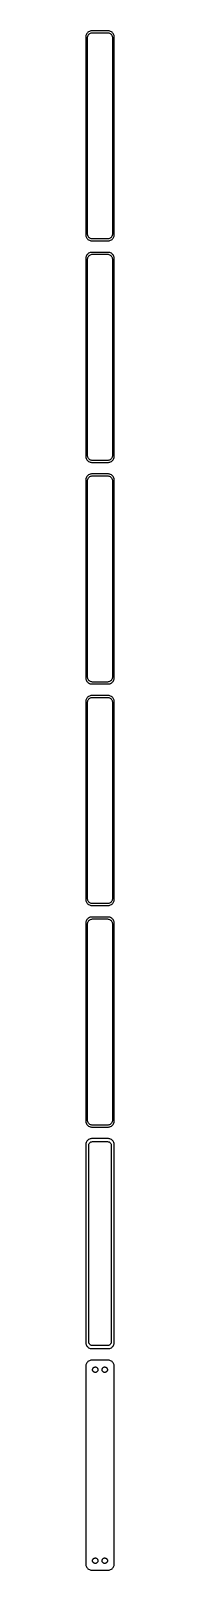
# Model space of a CAD drawing. Header units: metres. Extents: x -11 to 11, y 2528 to 5128.
# Drawn here: x -11 to 11, y 2528 to 3736 of the extents above; entities that cross this region are included whole.
import ezdxf

# ---------------------------------------------------------------- set-up
doc = ezdxf.new("R2010")
doc.units = ezdxf.units.M

msp = doc.modelspace()

# ---------------------------------------------------------------- linework, layer by layer
for p, q in [((-8.37889, 3736.02), (-8.92912, 3735.72)), ((-7.79507, 3736.26), (-8.37889, 3736.02)), ((-7.1869, 3736.41), (-7.79507, 3736.26)), ((-6.56395, 3736.49), (-7.1869, 3736.41)), ((6.56395, 3736.49), (-6.56395, 3736.49)), ((7.1869, 3736.41), (6.56395, 3736.49)), ((7.79507, 3736.26), (7.1869, 3736.41)), ((8.37889, 3736.02), (7.79507, 3736.26)), ((8.92912, 3735.72), (8.37889, 3736.02)), ((-11.2106, 3732.13), (-11.25, 3731.5)), ((-11.25, 3731.5), (-11.25, 3576.5)), ((-11.0929, 3732.74), (-11.2106, 3732.13)), ((-10.8989, 3733.34), (-11.0929, 3732.74)), ((-10.6315, 3733.91), (-10.8989, 3733.34)), ((-10.2951, 3734.44), (-10.6315, 3733.91)), ((-9.89484, 3734.92), (-10.2951, 3734.44)), ((-9.43712, 3735.35), (-9.89484, 3734.92)), ((-9.75, 3731), (-9.71844, 3731.5)), ((-9.75, 3577), (-9.75, 3731)), ((-9.71844, 3731.5), (-9.62433, 3731.99)), ((-9.62433, 3731.99), (-9.4691, 3732.47)), ((-9.4691, 3732.47), (-9.25522, 3732.93)), ((-8.92912, 3735.72), (-9.43712, 3735.35)), ((-9.25522, 3732.93), (-8.98605, 3733.35)), ((-8.98605, 3733.35), (-8.66586, 3733.74)), ((-8.66586, 3733.74), (-8.29968, 3734.08)), ((-8.29968, 3734.08), (-7.8933, 3734.38)), ((-7.8933, 3734.38), (-7.45311, 3734.62)), ((-7.45311, 3734.62), (-6.98605, 3734.8)), ((-6.98605, 3734.8), (-6.49951, 3734.93)), ((-6.49951, 3734.93), (-6.00116, 3734.99)), ((-6.00116, 3734.99), (6.00116, 3734.99)), ((6.00116, 3734.99), (6.49951, 3734.93)), ((6.49951, 3734.93), (6.98605, 3734.8)), ((6.98605, 3734.8), (7.45311, 3734.62)), ((7.45311, 3734.62), (7.8933, 3734.38)), ((7.8933, 3734.38), (8.29968, 3734.08)), ((8.29968, 3734.08), (8.66586, 3733.74)), ((8.66586, 3733.74), (8.98605, 3733.35)), ((9.43712, 3735.35), (8.92912, 3735.72)), ((8.98605, 3733.35), (9.25522, 3732.93)), ((9.25522, 3732.93), (9.4691, 3732.47)), ((9.89484, 3734.92), (9.43712, 3735.35)), ((9.4691, 3732.47), (9.62433, 3731.99)), ((9.62433, 3731.99), (9.71844, 3731.5)), ((9.71844, 3731.5), (9.75, 3731)), ((9.75, 3731), (9.75, 3577)), ((10.2951, 3734.44), (9.89484, 3734.92)), ((10.6315, 3733.91), (10.2951, 3734.44)), ((10.8989, 3733.34), (10.6315, 3733.91)), ((11.0929, 3732.74), (10.8989, 3733.34)), ((11.2106, 3732.13), (11.0929, 3732.74)), ((11.25, 3731.5), (11.2106, 3732.13)), ((11.25, 3576.5), (11.25, 3731.5)), ((-11.25, 3576.5), (-11.2106, 3575.87)), ((-11.2106, 3575.87), (-11.0929, 3575.26)), ((-11.0929, 3575.26), (-10.8989, 3574.66)), ((-10.8989, 3574.66), (-10.6315, 3574.09)), ((-10.6315, 3574.09), (-10.2951, 3573.56)), ((-10.2951, 3573.56), (-9.89484, 3573.08)), ((-9.89484, 3573.08), (-9.43712, 3572.65)), ((-9.71844, 3576.5), (-9.75, 3577)), ((-9.62433, 3576.01), (-9.71844, 3576.5)), ((-9.4691, 3575.53), (-9.62433, 3576.01)), ((-9.25522, 3575.07), (-9.4691, 3575.53)), ((-9.43712, 3572.65), (-8.92912, 3572.28)), ((-8.98605, 3574.65), (-9.25522, 3575.07)), ((-8.66586, 3574.26), (-8.98605, 3574.65)), ((-8.92912, 3572.28), (-8.37889, 3571.98)), ((-8.29968, 3573.92), (-8.66586, 3574.26)), ((-8.37889, 3571.98), (-7.79507, 3571.74)), ((-7.8933, 3573.62), (-8.29968, 3573.92)), ((-7.45311, 3573.38), (-7.8933, 3573.62)), ((-7.79507, 3571.74), (-7.1869, 3571.59)), ((-6.98605, 3573.2), (-7.45311, 3573.38)), ((-7.1869, 3571.59), (-6.56395, 3571.51)), ((-6.49951, 3573.07), (-6.98605, 3573.2)), ((-6.56395, 3571.51), (6.56395, 3571.51)), ((-6.00116, 3573.01), (-6.49951, 3573.07)), ((6.00116, 3573.01), (-6.00116, 3573.01)), ((6.49951, 3573.07), (6.00116, 3573.01)), ((6.98605, 3573.2), (6.49951, 3573.07)), ((6.56395, 3571.51), (7.1869, 3571.59)), ((7.45311, 3573.38), (6.98605, 3573.2)), ((7.1869, 3571.59), (7.79507, 3571.74)), ((7.8933, 3573.62), (7.45311, 3573.38)), ((7.79507, 3571.74), (8.37889, 3571.98)), ((8.29968, 3573.92), (7.8933, 3573.62)), ((8.66586, 3574.26), (8.29968, 3573.92)), ((8.37889, 3571.98), (8.92912, 3572.28)), ((8.98605, 3574.65), (8.66586, 3574.26)), ((8.92912, 3572.28), (9.43712, 3572.65)), ((9.25522, 3575.07), (8.98605, 3574.65)), ((9.4691, 3575.53), (9.25522, 3575.07)), ((9.43712, 3572.65), (9.89484, 3573.08)), ((9.62433, 3576.01), (9.4691, 3575.53)), ((9.71844, 3576.5), (9.62433, 3576.01)), ((9.75, 3577), (9.71844, 3576.5)), ((9.89484, 3573.08), (10.2951, 3573.56)), ((10.2951, 3573.56), (10.6315, 3574.09)), ((10.6315, 3574.09), (10.8989, 3574.66)), ((10.8989, 3574.66), (11.0929, 3575.26)), ((11.0929, 3575.26), (11.2106, 3575.87)), ((11.2106, 3575.87), (11.25, 3576.5)), ((-11.2106, 3558.13), (-11.25, 3557.5)), ((-11.25, 3557.5), (-11.25, 3402.5)), ((-11.0929, 3558.74), (-11.2106, 3558.13)), ((-10.8989, 3559.34), (-11.0929, 3558.74)), ((-10.6315, 3559.91), (-10.8989, 3559.34)), ((-10.2951, 3560.44), (-10.6315, 3559.91)), ((-9.89484, 3560.92), (-10.2951, 3560.44)), ((-9.43712, 3561.35), (-9.89484, 3560.92)), ((-9.75, 3557), (-9.71844, 3557.5)), ((-9.75, 3403), (-9.75, 3557)), ((-9.71844, 3557.5), (-9.62433, 3557.99)), ((-9.62433, 3557.99), (-9.4691, 3558.47)), ((-9.4691, 3558.47), (-9.25522, 3558.93)), ((-8.92912, 3561.72), (-9.43712, 3561.35)), ((-9.25522, 3558.93), (-8.98605, 3559.35)), ((-8.98605, 3559.35), (-8.66586, 3559.74)), ((-8.37889, 3562.02), (-8.92912, 3561.72)), ((-8.66586, 3559.74), (-8.29968, 3560.08)), ((-7.79507, 3562.26), (-8.37889, 3562.02)), ((-8.29968, 3560.08), (-7.8933, 3560.38)), ((-7.8933, 3560.38), (-7.45311, 3560.62)), ((-7.1869, 3562.41), (-7.79507, 3562.26)), ((-7.45311, 3560.62), (-6.98605, 3560.8)), ((-6.56395, 3562.49), (-7.1869, 3562.41)), ((-6.98605, 3560.8), (-6.49951, 3560.93)), ((6.56395, 3562.49), (-6.56395, 3562.49)), ((-6.49951, 3560.93), (-6.00116, 3560.99)), ((-6.00116, 3560.99), (6.00116, 3560.99)), ((6.00116, 3560.99), (6.49951, 3560.93)), ((6.49951, 3560.93), (6.98605, 3560.8)), ((7.1869, 3562.41), (6.56395, 3562.49)), ((6.98605, 3560.8), (7.45311, 3560.62)), ((7.79507, 3562.26), (7.1869, 3562.41)), ((7.45311, 3560.62), (7.8933, 3560.38)), ((8.37889, 3562.02), (7.79507, 3562.26)), ((7.8933, 3560.38), (8.29968, 3560.08)), ((8.29968, 3560.08), (8.66586, 3559.74)), ((8.92912, 3561.72), (8.37889, 3562.02)), ((8.66586, 3559.74), (8.98605, 3559.35)), ((9.43712, 3561.35), (8.92912, 3561.72)), ((8.98605, 3559.35), (9.25522, 3558.93)), ((9.25522, 3558.93), (9.4691, 3558.47)), ((9.89484, 3560.92), (9.43712, 3561.35)), ((9.4691, 3558.47), (9.62433, 3557.99)), ((9.62433, 3557.99), (9.71844, 3557.5)), ((9.71844, 3557.5), (9.75, 3557)), ((9.75, 3557), (9.75, 3403)), ((10.2951, 3560.44), (9.89484, 3560.92)), ((10.6315, 3559.91), (10.2951, 3560.44)), ((10.8989, 3559.34), (10.6315, 3559.91)), ((11.0929, 3558.74), (10.8989, 3559.34)), ((11.2106, 3558.13), (11.0929, 3558.74)), ((11.25, 3557.5), (11.2106, 3558.13)), ((11.25, 3402.5), (11.25, 3557.5)), ((-11.25, 3402.5), (-11.2106, 3401.87)), ((-11.2106, 3401.87), (-11.0929, 3401.26)), ((-11.0929, 3401.26), (-10.8989, 3400.66)), ((-10.8989, 3400.66), (-10.6315, 3400.09)), ((-10.6315, 3400.09), (-10.2951, 3399.56)), ((-10.2951, 3399.56), (-9.89484, 3399.08)), ((-9.89484, 3399.08), (-9.43712, 3398.65)), ((-9.71844, 3402.5), (-9.75, 3403)), ((-9.62433, 3402.01), (-9.71844, 3402.5)), ((-9.4691, 3401.53), (-9.62433, 3402.01)), ((-9.25522, 3401.07), (-9.4691, 3401.53)), ((-9.43712, 3398.65), (-8.92912, 3398.28)), ((-8.98605, 3400.65), (-9.25522, 3401.07)), ((-8.66586, 3400.26), (-8.98605, 3400.65)), ((-8.92912, 3398.28), (-8.37889, 3397.98)), ((-8.29968, 3399.92), (-8.66586, 3400.26)), ((-8.37889, 3397.98), (-7.79507, 3397.74)), ((-7.8933, 3399.62), (-8.29968, 3399.92)), ((-7.45311, 3399.38), (-7.8933, 3399.62)), ((-7.79507, 3397.74), (-7.1869, 3397.59)), ((-6.98605, 3399.2), (-7.45311, 3399.38)), ((-7.1869, 3397.59), (-6.56395, 3397.51)), ((-6.49951, 3399.07), (-6.98605, 3399.2)), ((-6.56395, 3397.51), (6.56395, 3397.51)), ((-6.00116, 3399.01), (-6.49951, 3399.07)), ((6.00116, 3399.01), (-6.00116, 3399.01)), ((6.49951, 3399.07), (6.00116, 3399.01)), ((6.98605, 3399.2), (6.49951, 3399.07)), ((6.56395, 3397.51), (7.1869, 3397.59)), ((7.45311, 3399.38), (6.98605, 3399.2)), ((7.1869, 3397.59), (7.79507, 3397.74)), ((7.8933, 3399.62), (7.45311, 3399.38)), ((7.79507, 3397.74), (8.37889, 3397.98)), ((8.29968, 3399.92), (7.8933, 3399.62)), ((8.66586, 3400.26), (8.29968, 3399.92)), ((8.37889, 3397.98), (8.92912, 3398.28)), ((8.98605, 3400.65), (8.66586, 3400.26)), ((8.92912, 3398.28), (9.43712, 3398.65)), ((9.25522, 3401.07), (8.98605, 3400.65)), ((9.4691, 3401.53), (9.25522, 3401.07)), ((9.43712, 3398.65), (9.89484, 3399.08)), ((9.62433, 3402.01), (9.4691, 3401.53)), ((9.71844, 3402.5), (9.62433, 3402.01)), ((9.75, 3403), (9.71844, 3402.5)), ((9.89484, 3399.08), (10.2951, 3399.56)), ((10.2951, 3399.56), (10.6315, 3400.09)), ((10.6315, 3400.09), (10.8989, 3400.66)), ((10.8989, 3400.66), (11.0929, 3401.26)), ((11.0929, 3401.26), (11.2106, 3401.87)), ((11.2106, 3401.87), (11.25, 3402.5)), ((-10.8989, 3385.34), (-11.0929, 3384.74)), ((-10.6315, 3385.91), (-10.8989, 3385.34)), ((-10.2951, 3386.44), (-10.6315, 3385.91)), ((-9.89484, 3386.92), (-10.2951, 3386.44)), ((-9.43712, 3387.35), (-9.89484, 3386.92)), ((-8.92912, 3387.72), (-9.43712, 3387.35)), ((-9.25522, 3384.93), (-8.98605, 3385.35)), ((-8.98605, 3385.35), (-8.66586, 3385.74)), ((-8.37889, 3388.02), (-8.92912, 3387.72)), ((-8.66586, 3385.74), (-8.29968, 3386.08)), ((-7.79507, 3388.26), (-8.37889, 3388.02)), ((-8.29968, 3386.08), (-7.8933, 3386.38)), ((-7.8933, 3386.38), (-7.45311, 3386.62)), ((-7.1869, 3388.41), (-7.79507, 3388.26)), ((-7.45311, 3386.62), (-6.98605, 3386.8)), ((-6.56395, 3388.49), (-7.1869, 3388.41)), ((-6.98605, 3386.8), (-6.49951, 3386.93)), ((6.56395, 3388.49), (-6.56395, 3388.49)), ((-6.49951, 3386.93), (-6.00116, 3386.99)), ((-6.00116, 3386.99), (6.00116, 3386.99)), ((6.00116, 3386.99), (6.49951, 3386.93)), ((6.49951, 3386.93), (6.98605, 3386.8)), ((7.1869, 3388.41), (6.56395, 3388.49)), ((6.98605, 3386.8), (7.45311, 3386.62)), ((7.79507, 3388.26), (7.1869, 3388.41)), ((7.45311, 3386.62), (7.8933, 3386.38)), ((8.37889, 3388.02), (7.79507, 3388.26)), ((7.8933, 3386.38), (8.29968, 3386.08)), ((8.29968, 3386.08), (8.66586, 3385.74)), ((8.92912, 3387.72), (8.37889, 3388.02)), ((8.66586, 3385.74), (8.98605, 3385.35)), ((9.43712, 3387.35), (8.92912, 3387.72)), ((8.98605, 3385.35), (9.25522, 3384.93)), ((9.89484, 3386.92), (9.43712, 3387.35)), ((10.2951, 3386.44), (9.89484, 3386.92)), ((10.6315, 3385.91), (10.2951, 3386.44)), ((10.8989, 3385.34), (10.6315, 3385.91)), ((11.0929, 3384.74), (10.8989, 3385.34)), ((-11.2106, 3384.13), (-11.25, 3383.5)), ((-11.25, 3383.5), (-11.25, 3228.5)), ((-11.0929, 3384.74), (-11.2106, 3384.13)), ((-9.75, 3383), (-9.71844, 3383.5)), ((-9.75, 3229), (-9.75, 3383)), ((-9.71844, 3383.5), (-9.62433, 3383.99)), ((-9.62433, 3383.99), (-9.4691, 3384.47)), ((-9.4691, 3384.47), (-9.25522, 3384.93)), ((9.25522, 3384.93), (9.4691, 3384.47)), ((9.4691, 3384.47), (9.62433, 3383.99)), ((9.62433, 3383.99), (9.71844, 3383.5)), ((9.71844, 3383.5), (9.75, 3383)), ((9.75, 3383), (9.75, 3229)), ((11.2106, 3384.13), (11.0929, 3384.74)), ((11.25, 3383.5), (11.2106, 3384.13)), ((11.25, 3228.5), (11.25, 3383.5)), ((-11.25, 3228.5), (-11.2106, 3227.87)), ((-9.71844, 3228.5), (-9.75, 3229)), ((-9.62433, 3228.01), (-9.71844, 3228.5)), ((-9.4691, 3227.53), (-9.62433, 3228.01)), ((9.62433, 3228.01), (9.4691, 3227.53)), ((9.71844, 3228.5), (9.62433, 3228.01)), ((9.75, 3229), (9.71844, 3228.5)), ((11.2106, 3227.87), (11.25, 3228.5)), ((-11.2106, 3227.87), (-11.0929, 3227.26)), ((-11.0929, 3227.26), (-10.8989, 3226.66)), ((-10.8989, 3226.66), (-10.6315, 3226.09)), ((-10.6315, 3226.09), (-10.2951, 3225.56)), ((-10.2951, 3225.56), (-9.89484, 3225.08)), ((-9.89484, 3225.08), (-9.43712, 3224.65)), ((-9.25522, 3227.07), (-9.4691, 3227.53)), ((-9.43712, 3224.65), (-8.92912, 3224.28)), ((-8.98605, 3226.65), (-9.25522, 3227.07)), ((-8.66586, 3226.26), (-8.98605, 3226.65)), ((-8.92912, 3224.28), (-8.37889, 3223.98)), ((-8.29968, 3225.92), (-8.66586, 3226.26)), ((-8.37889, 3223.98), (-7.79507, 3223.74)), ((-7.8933, 3225.62), (-8.29968, 3225.92)), ((-7.45311, 3225.38), (-7.8933, 3225.62)), ((-7.79507, 3223.74), (-7.1869, 3223.59)), ((-6.98605, 3225.2), (-7.45311, 3225.38)), ((-7.1869, 3223.59), (-6.56395, 3223.51)), ((-6.49951, 3225.07), (-6.98605, 3225.2)), ((-6.56395, 3223.51), (6.56395, 3223.51)), ((-6.00116, 3225.01), (-6.49951, 3225.07)), ((6.00116, 3225.01), (-6.00116, 3225.01)), ((6.49951, 3225.07), (6.00116, 3225.01)), ((6.98605, 3225.2), (6.49951, 3225.07)), ((6.56395, 3223.51), (7.1869, 3223.59)), ((7.45311, 3225.38), (6.98605, 3225.2)), ((7.1869, 3223.59), (7.79507, 3223.74)), ((7.8933, 3225.62), (7.45311, 3225.38)), ((7.79507, 3223.74), (8.37889, 3223.98)), ((8.29968, 3225.92), (7.8933, 3225.62)), ((8.66586, 3226.26), (8.29968, 3225.92)), ((8.37889, 3223.98), (8.92912, 3224.28)), ((8.98605, 3226.65), (8.66586, 3226.26)), ((8.92912, 3224.28), (9.43712, 3224.65)), ((9.25522, 3227.07), (8.98605, 3226.65)), ((9.4691, 3227.53), (9.25522, 3227.07)), ((9.43712, 3224.65), (9.89484, 3225.08)), ((9.89484, 3225.08), (10.2951, 3225.56)), ((10.2951, 3225.56), (10.6315, 3226.09)), ((10.6315, 3226.09), (10.8989, 3226.66)), ((10.8989, 3226.66), (11.0929, 3227.26)), ((11.0929, 3227.26), (11.2106, 3227.87)), ((-11.2106, 3210.13), (-11.25, 3209.5)), ((-11.25, 3209.5), (-11.25, 3054.5)), ((-11.0929, 3210.74), (-11.2106, 3210.13)), ((-10.8989, 3211.34), (-11.0929, 3210.74)), ((-10.6315, 3211.91), (-10.8989, 3211.34)), ((-10.2951, 3212.44), (-10.6315, 3211.91)), ((-9.89484, 3212.92), (-10.2951, 3212.44)), ((-9.43712, 3213.35), (-9.89484, 3212.92)), ((-9.75, 3209), (-9.71844, 3209.5)), ((-9.75, 3055), (-9.75, 3209)), ((-9.71844, 3209.5), (-9.62433, 3209.99)), ((-9.62433, 3209.99), (-9.4691, 3210.47)), ((-9.4691, 3210.47), (-9.25522, 3210.93)), ((-8.92912, 3213.72), (-9.43712, 3213.35)), ((-9.25522, 3210.93), (-8.98605, 3211.35)), ((-8.98605, 3211.35), (-8.66586, 3211.74)), ((-8.37889, 3214.02), (-8.92912, 3213.72)), ((-8.66586, 3211.74), (-8.29968, 3212.08)), ((-7.79507, 3214.26), (-8.37889, 3214.02)), ((-8.29968, 3212.08), (-7.8933, 3212.38)), ((-7.8933, 3212.38), (-7.45311, 3212.62)), ((-7.1869, 3214.41), (-7.79507, 3214.26)), ((-7.45311, 3212.62), (-6.98605, 3212.8)), ((-6.56395, 3214.49), (-7.1869, 3214.41)), ((-6.98605, 3212.8), (-6.49951, 3212.93)), ((6.56395, 3214.49), (-6.56395, 3214.49)), ((-6.49951, 3212.93), (-6.00116, 3212.99)), ((-6.00116, 3212.99), (6.00116, 3212.99)), ((6.00116, 3212.99), (6.49951, 3212.93)), ((6.49951, 3212.93), (6.98605, 3212.8)), ((7.1869, 3214.41), (6.56395, 3214.49)), ((6.98605, 3212.8), (7.45311, 3212.62)), ((7.79507, 3214.26), (7.1869, 3214.41)), ((7.45311, 3212.62), (7.8933, 3212.38)), ((8.37889, 3214.02), (7.79507, 3214.26)), ((7.8933, 3212.38), (8.29968, 3212.08)), ((8.29968, 3212.08), (8.66586, 3211.74)), ((8.92912, 3213.72), (8.37889, 3214.02)), ((8.66586, 3211.74), (8.98605, 3211.35)), ((9.43712, 3213.35), (8.92912, 3213.72)), ((8.98605, 3211.35), (9.25522, 3210.93)), ((9.25522, 3210.93), (9.4691, 3210.47)), ((9.89484, 3212.92), (9.43712, 3213.35)), ((9.4691, 3210.47), (9.62433, 3209.99)), ((9.62433, 3209.99), (9.71844, 3209.5)), ((9.71844, 3209.5), (9.75, 3209)), ((9.75, 3209), (9.75, 3055)), ((10.2951, 3212.44), (9.89484, 3212.92)), ((10.6315, 3211.91), (10.2951, 3212.44)), ((10.8989, 3211.34), (10.6315, 3211.91)), ((11.0929, 3210.74), (10.8989, 3211.34)), ((11.2106, 3210.13), (11.0929, 3210.74)), ((11.25, 3209.5), (11.2106, 3210.13)), ((11.25, 3054.5), (11.25, 3209.5)), ((-11.25, 3054.5), (-11.2106, 3053.87)), ((-11.2106, 3053.87), (-11.0929, 3053.26)), ((-11.0929, 3053.26), (-10.8989, 3052.66)), ((-10.8989, 3052.66), (-10.6315, 3052.09)), ((-10.6315, 3052.09), (-10.2951, 3051.56)), ((-10.2951, 3051.56), (-9.89484, 3051.08)), ((-9.89484, 3051.08), (-9.43712, 3050.65)), ((-9.71844, 3054.5), (-9.75, 3055)), ((-9.62433, 3054.01), (-9.71844, 3054.5)), ((-9.4691, 3053.53), (-9.62433, 3054.01)), ((-9.25522, 3053.07), (-9.4691, 3053.53)), ((-9.43712, 3050.65), (-8.92912, 3050.28)), ((-8.98605, 3052.65), (-9.25522, 3053.07)), ((-8.66586, 3052.26), (-8.98605, 3052.65)), ((-8.92912, 3050.28), (-8.37889, 3049.98)), ((-8.29968, 3051.92), (-8.66586, 3052.26)), ((-8.37889, 3049.98), (-7.79507, 3049.74)), ((-7.8933, 3051.62), (-8.29968, 3051.92)), ((-7.45311, 3051.38), (-7.8933, 3051.62)), ((-7.79507, 3049.74), (-7.1869, 3049.59)), ((-6.98605, 3051.2), (-7.45311, 3051.38)), ((-7.1869, 3049.59), (-6.56395, 3049.51)), ((-6.49951, 3051.07), (-6.98605, 3051.2)), ((-6.56395, 3049.51), (6.56395, 3049.51)), ((-6.00116, 3051.01), (-6.49951, 3051.07)), ((6.00116, 3051.01), (-6.00116, 3051.01)), ((6.49951, 3051.07), (6.00116, 3051.01)), ((6.98605, 3051.2), (6.49951, 3051.07)), ((6.56395, 3049.51), (7.1869, 3049.59)), ((7.45311, 3051.38), (6.98605, 3051.2)), ((7.1869, 3049.59), (7.79507, 3049.74)), ((7.8933, 3051.62), (7.45311, 3051.38)), ((7.79507, 3049.74), (8.37889, 3049.98)), ((8.29968, 3051.92), (7.8933, 3051.62)), ((8.66586, 3052.26), (8.29968, 3051.92)), ((8.37889, 3049.98), (8.92912, 3050.28)), ((8.98605, 3052.65), (8.66586, 3052.26)), ((8.92912, 3050.28), (9.43712, 3050.65)), ((9.25522, 3053.07), (8.98605, 3052.65)), ((9.4691, 3053.53), (9.25522, 3053.07)), ((9.43712, 3050.65), (9.89484, 3051.08)), ((9.62433, 3054.01), (9.4691, 3053.53)), ((9.71844, 3054.5), (9.62433, 3054.01)), ((9.75, 3055), (9.71844, 3054.5)), ((9.89484, 3051.08), (10.2951, 3051.56)), ((10.2951, 3051.56), (10.6315, 3052.09)), ((10.6315, 3052.09), (10.8989, 3052.66)), ((10.8989, 3052.66), (11.0929, 3053.26)), ((11.0929, 3053.26), (11.2106, 3053.87)), ((11.2106, 3053.87), (11.25, 3054.5)), ((-11.2106, 3036.13), (-11.25, 3035.5)), ((-11.25, 3035.5), (-11.25, 2880.5)), ((-11.0929, 3036.74), (-11.2106, 3036.13)), ((-10.8989, 3037.34), (-11.0929, 3036.74)), ((-10.6315, 3037.91), (-10.8989, 3037.34)), ((-10.2951, 3038.44), (-10.6315, 3037.91)), ((-9.89484, 3038.92), (-10.2951, 3038.44)), ((-9.43712, 3039.35), (-9.89484, 3038.92)), ((-9.75, 3035), (-9.71844, 3035.5)), ((-9.75, 2881), (-9.75, 3035)), ((-9.71844, 3035.5), (-9.62433, 3035.99)), ((-9.62433, 3035.99), (-9.4691, 3036.47)), ((-9.4691, 3036.47), (-9.25522, 3036.93)), ((-8.92912, 3039.72), (-9.43712, 3039.35)), ((-9.25522, 3036.93), (-8.98605, 3037.35)), ((-8.98605, 3037.35), (-8.66586, 3037.74)), ((-8.37889, 3040.02), (-8.92912, 3039.72)), ((-8.66586, 3037.74), (-8.29968, 3038.08)), ((-7.79507, 3040.26), (-8.37889, 3040.02)), ((-8.29968, 3038.08), (-7.8933, 3038.38)), ((-7.8933, 3038.38), (-7.45311, 3038.62)), ((-7.1869, 3040.41), (-7.79507, 3040.26)), ((-7.45311, 3038.62), (-6.98605, 3038.8)), ((-6.56395, 3040.49), (-7.1869, 3040.41)), ((-6.98605, 3038.8), (-6.49951, 3038.93)), ((6.56395, 3040.49), (-6.56395, 3040.49)), ((-6.49951, 3038.93), (-6.00116, 3038.99)), ((-6.00116, 3038.99), (6.00116, 3038.99)), ((6.00116, 3038.99), (6.49951, 3038.93)), ((6.49951, 3038.93), (6.98605, 3038.8)), ((7.1869, 3040.41), (6.56395, 3040.49)), ((6.98605, 3038.8), (7.45311, 3038.62)), ((7.79507, 3040.26), (7.1869, 3040.41)), ((7.45311, 3038.62), (7.8933, 3038.38)), ((8.37889, 3040.02), (7.79507, 3040.26)), ((7.8933, 3038.38), (8.29968, 3038.08)), ((8.29968, 3038.08), (8.66586, 3037.74)), ((8.92912, 3039.72), (8.37889, 3040.02)), ((8.66586, 3037.74), (8.98605, 3037.35)), ((9.43712, 3039.35), (8.92912, 3039.72)), ((8.98605, 3037.35), (9.25522, 3036.93)), ((9.25522, 3036.93), (9.4691, 3036.47)), ((9.89484, 3038.92), (9.43712, 3039.35)), ((9.4691, 3036.47), (9.62433, 3035.99)), ((9.62433, 3035.99), (9.71844, 3035.5)), ((9.71844, 3035.5), (9.75, 3035)), ((9.75, 3035), (9.75, 2881)), ((10.2951, 3038.44), (9.89484, 3038.92)), ((10.6315, 3037.91), (10.2951, 3038.44)), ((10.8989, 3037.34), (10.6315, 3037.91)), ((11.0929, 3036.74), (10.8989, 3037.34)), ((11.2106, 3036.13), (11.0929, 3036.74)), ((11.25, 3035.5), (11.2106, 3036.13)), ((11.25, 2880.5), (11.25, 3035.5)), ((-11.25, 2880.5), (-11.2106, 2879.87)), ((-11.2106, 2879.87), (-11.0929, 2879.26)), ((-11.0929, 2879.26), (-10.8989, 2878.66)), ((-10.8989, 2878.66), (-10.6315, 2878.09)), ((-10.6315, 2878.09), (-10.2951, 2877.56)), ((-10.2951, 2877.56), (-9.89484, 2877.08)), ((-9.71844, 2880.5), (-9.75, 2881)), ((-9.62433, 2880.01), (-9.71844, 2880.5)), ((-9.4691, 2879.53), (-9.62433, 2880.01)), ((-9.25522, 2879.07), (-9.4691, 2879.53)), ((-8.98605, 2878.65), (-9.25522, 2879.07)), ((-8.66586, 2878.26), (-8.98605, 2878.65)), ((-8.29968, 2877.92), (-8.66586, 2878.26)), ((-7.8933, 2877.62), (-8.29968, 2877.92)), ((-7.45311, 2877.38), (-7.8933, 2877.62)), ((-6.98605, 2877.2), (-7.45311, 2877.38)), ((7.45311, 2877.38), (6.98605, 2877.2)), ((7.8933, 2877.62), (7.45311, 2877.38)), ((8.29968, 2877.92), (7.8933, 2877.62)), ((8.66586, 2878.26), (8.29968, 2877.92)), ((8.98605, 2878.65), (8.66586, 2878.26)), ((9.25522, 2879.07), (8.98605, 2878.65)), ((9.4691, 2879.53), (9.25522, 2879.07)), ((9.62433, 2880.01), (9.4691, 2879.53)), ((9.71844, 2880.5), (9.62433, 2880.01)), ((9.75, 2881), (9.71844, 2880.5)), ((9.89484, 2877.08), (10.2951, 2877.56)), ((10.2951, 2877.56), (10.6315, 2878.09)), ((10.6315, 2878.09), (10.8989, 2878.66)), ((10.8989, 2878.66), (11.0929, 2879.26)), ((11.0929, 2879.26), (11.2106, 2879.87)), ((11.2106, 2879.87), (11.25, 2880.5)), ((-9.89484, 2877.08), (-9.43712, 2876.65)), ((-9.43712, 2865.35), (-9.89484, 2864.92)), ((-9.43712, 2876.65), (-8.92912, 2876.28)), ((-8.92912, 2865.72), (-9.43712, 2865.35)), ((-8.92912, 2876.28), (-8.37889, 2875.98)), ((-8.37889, 2866.02), (-8.92912, 2865.72)), ((-8.37889, 2875.98), (-7.79507, 2875.74)), ((-7.79507, 2866.26), (-8.37889, 2866.02)), ((-7.79507, 2875.74), (-7.1869, 2875.59)), ((-7.1869, 2866.41), (-7.79507, 2866.26)), ((-7.1869, 2875.59), (-6.56395, 2875.51)), ((-6.56395, 2866.49), (-7.1869, 2866.41)), ((-6.49951, 2877.07), (-6.98605, 2877.2)), ((-6.56395, 2875.51), (6.56395, 2875.51)), ((6.56395, 2866.49), (-6.56395, 2866.49)), ((-6.00116, 2877.01), (-6.49951, 2877.07)), ((6.00116, 2877.01), (-6.00116, 2877.01)), ((6.49951, 2877.07), (6.00116, 2877.01)), ((6.98605, 2877.2), (6.49951, 2877.07)), ((6.56395, 2875.51), (7.1869, 2875.59)), ((7.1869, 2866.41), (6.56395, 2866.49)), ((7.1869, 2875.59), (7.79507, 2875.74)), ((7.79507, 2866.26), (7.1869, 2866.41)), ((7.79507, 2875.74), (8.37889, 2875.98)), ((8.37889, 2866.02), (7.79507, 2866.26)), ((8.37889, 2875.98), (8.92912, 2876.28)), ((8.92912, 2865.72), (8.37889, 2866.02)), ((8.92912, 2876.28), (9.43712, 2876.65)), ((9.43712, 2865.35), (8.92912, 2865.72)), ((9.43712, 2876.65), (9.89484, 2877.08)), ((9.89484, 2864.92), (9.43712, 2865.35)), ((-11.2106, 2862.13), (-11.25, 2861.5)), ((-11.25, 2861.5), (-11.25, 2706.5)), ((-11.0929, 2862.74), (-11.2106, 2862.13)), ((-10.8989, 2863.34), (-11.0929, 2862.74)), ((-10.6315, 2863.91), (-10.8989, 2863.34)), ((-10.2951, 2864.44), (-10.6315, 2863.91)), ((-9.89484, 2864.92), (-10.2951, 2864.44)), ((-8.86292, 2861), (-8.83836, 2861.39)), ((-8.86292, 2707), (-8.86292, 2861)), ((-8.83836, 2861.39), (-8.76512, 2861.77)), ((-8.76512, 2861.77), (-8.64432, 2862.15)), ((-8.64432, 2862.15), (-8.47786, 2862.5)), ((-8.47786, 2862.5), (-8.2684, 2862.83)), ((-8.2684, 2862.83), (-8.01921, 2863.13)), ((-8.01921, 2863.13), (-7.73424, 2863.4)), ((-7.73424, 2863.4), (-7.41798, 2863.63)), ((-7.41798, 2863.63), (-7.07541, 2863.82)), ((-7.07541, 2863.82), (-6.71194, 2863.96)), ((-6.71194, 2863.96), (-6.3333, 2864.06)), ((-6.3333, 2864.06), (-5.94545, 2864.11)), ((-5.94545, 2864.11), (5.94545, 2864.11)), ((5.94545, 2864.11), (6.3333, 2864.06)), ((6.3333, 2864.06), (6.71194, 2863.96)), ((6.71194, 2863.96), (7.07541, 2863.82)), ((7.07541, 2863.82), (7.41798, 2863.63)), ((7.41798, 2863.63), (7.73424, 2863.4)), ((7.73424, 2863.4), (8.01921, 2863.13)), ((8.01921, 2863.13), (8.2684, 2862.83)), ((8.2684, 2862.83), (8.47786, 2862.5)), ((8.47786, 2862.5), (8.64432, 2862.15)), ((8.64432, 2862.15), (8.76512, 2861.77)), ((8.76512, 2861.77), (8.83836, 2861.39)), ((8.83836, 2861.39), (8.86292, 2861)), ((8.86292, 2861), (8.86292, 2707)), ((10.2951, 2864.44), (9.89484, 2864.92)), ((10.6315, 2863.91), (10.2951, 2864.44)), ((10.8989, 2863.34), (10.6315, 2863.91)), ((11.0929, 2862.74), (10.8989, 2863.34)), ((11.2106, 2862.13), (11.0929, 2862.74)), ((11.25, 2861.5), (11.2106, 2862.13)), ((11.25, 2706.5), (11.25, 2861.5)), ((-11.25, 2706.5), (-11.2106, 2705.87)), ((-11.2106, 2705.87), (-11.0929, 2705.26)), ((-11.0929, 2705.26), (-10.8989, 2704.66)), ((-10.8989, 2704.66), (-10.6315, 2704.09)), ((-10.6315, 2704.09), (-10.2951, 2703.56)), ((-10.2951, 2703.56), (-9.89484, 2703.08)), ((-9.89484, 2703.08), (-9.43712, 2702.65)), ((-9.43712, 2702.65), (-8.92912, 2702.28)), ((-8.92912, 2702.28), (-8.37889, 2701.98)), ((-8.83836, 2706.61), (-8.86292, 2707)), ((-8.76512, 2706.23), (-8.83836, 2706.61)), ((-8.64432, 2705.85), (-8.76512, 2706.23)), ((-8.47786, 2705.5), (-8.64432, 2705.85)), ((-8.2684, 2705.17), (-8.47786, 2705.5)), ((-8.37889, 2701.98), (-7.79507, 2701.74)), ((-8.01921, 2704.87), (-8.2684, 2705.17)), ((-7.73424, 2704.6), (-8.01921, 2704.87)), ((-7.79507, 2701.74), (-7.1869, 2701.59)), ((-7.41798, 2704.37), (-7.73424, 2704.6)), ((-7.07541, 2704.18), (-7.41798, 2704.37)), ((-7.1869, 2701.59), (-6.56395, 2701.51)), ((-6.71194, 2704.04), (-7.07541, 2704.18)), ((-6.3333, 2703.94), (-6.71194, 2704.04)), ((-6.56395, 2701.51), (6.56395, 2701.51)), ((-5.94545, 2703.89), (-6.3333, 2703.94)), ((5.94545, 2703.89), (-5.94545, 2703.89)), ((6.3333, 2703.94), (5.94545, 2703.89)), ((6.71194, 2704.04), (6.3333, 2703.94)), ((6.56395, 2701.51), (7.1869, 2701.59)), ((7.07541, 2704.18), (6.71194, 2704.04)), ((7.41798, 2704.37), (7.07541, 2704.18)), ((7.1869, 2701.59), (7.79507, 2701.74)), ((7.73424, 2704.6), (7.41798, 2704.37)), ((8.01921, 2704.87), (7.73424, 2704.6)), ((7.79507, 2701.74), (8.37889, 2701.98)), ((8.2684, 2705.17), (8.01921, 2704.87)), ((8.47786, 2705.5), (8.2684, 2705.17)), ((8.37889, 2701.98), (8.92912, 2702.28)), ((8.64432, 2705.85), (8.47786, 2705.5)), ((8.76512, 2706.23), (8.64432, 2705.85)), ((8.83836, 2706.61), (8.76512, 2706.23)), ((8.86292, 2707), (8.83836, 2706.61)), ((8.92912, 2702.28), (9.43712, 2702.65)), ((9.43712, 2702.65), (9.89484, 2703.08)), ((9.89484, 2703.08), (10.2951, 2703.56)), ((10.2951, 2703.56), (10.6315, 2704.09)), ((10.6315, 2704.09), (10.8989, 2704.66)), ((10.8989, 2704.66), (11.0929, 2705.26)), ((11.0929, 2705.26), (11.2106, 2705.87)), ((11.2106, 2705.87), (11.25, 2706.5)), ((-11.2106, 2688.13), (-11.25, 2687.5)), ((-11.25, 2687.5), (-11.25, 2532.5)), ((-11.0929, 2688.74), (-11.2106, 2688.13)), ((-10.8989, 2689.34), (-11.0929, 2688.74)), ((-10.6315, 2689.91), (-10.8989, 2689.34)), ((-10.2951, 2690.44), (-10.6315, 2689.91)), ((-9.89484, 2690.92), (-10.2951, 2690.44)), ((-9.43712, 2691.35), (-9.89484, 2690.92)), ((-8.92912, 2691.72), (-9.43712, 2691.35)), ((-8.37889, 2692.02), (-8.92912, 2691.72)), ((-7.79507, 2692.26), (-8.37889, 2692.02)), ((-7.1869, 2692.41), (-7.79507, 2692.26)), ((-6.56395, 2692.49), (-7.1869, 2692.41)), ((6.56395, 2692.49), (-6.56395, 2692.49)), ((-5.88528, 2685), (-5.86845, 2685.27)), ((-5.86845, 2684.73), (-5.88528, 2685)), ((-5.86845, 2685.27), (-5.81821, 2685.53)), ((-5.81821, 2684.47), (-5.86845, 2684.73)), ((-5.81821, 2685.53), (-5.73534, 2685.79)), ((-5.73534, 2684.21), (-5.81821, 2684.47)), ((-5.73534, 2685.79), (-5.62117, 2686.03)), ((-5.62117, 2683.97), (-5.73534, 2684.21)), ((-5.62117, 2686.03), (-5.47748, 2686.26)), ((-5.47748, 2683.74), (-5.62117, 2683.97)), ((-5.47748, 2686.26), (-5.30655, 2686.46)), ((-5.30655, 2686.46), (-5.11108, 2686.65)), ((-5.11108, 2686.65), (-4.89413, 2686.8)), ((-4.89413, 2686.8), (-4.65915, 2686.93)), ((-4.65915, 2686.93), (-4.40984, 2687.03)), ((-4.40984, 2687.03), (-4.1501, 2687.1)), ((-4.1501, 2687.1), (-3.88406, 2687.13)), ((-3.88406, 2687.13), (-3.61592, 2687.13)), ((-3.61592, 2687.13), (-3.34988, 2687.1)), ((-3.34988, 2687.1), (-3.09015, 2687.03)), ((-3.09015, 2687.03), (-2.84084, 2686.93)), ((-2.84084, 2686.93), (-2.60585, 2686.8)), ((-2.60585, 2686.8), (-2.3889, 2686.65)), ((-2.3889, 2686.65), (-2.19344, 2686.46)), ((-2.19344, 2686.46), (-2.02251, 2686.26)), ((-2.02251, 2686.26), (-1.87881, 2686.03)), ((-1.87881, 2683.97), (-2.02251, 2683.74)), ((-1.87881, 2686.03), (-1.76465, 2685.79)), ((-1.76465, 2684.21), (-1.87881, 2683.97)), ((-1.76465, 2685.79), (-1.68178, 2685.53)), ((-1.68178, 2684.47), (-1.76465, 2684.21)), ((-1.68178, 2685.53), (-1.63153, 2685.27)), ((-1.63153, 2684.73), (-1.68178, 2684.47)), ((-1.63153, 2685.27), (-1.6147, 2685)), ((-1.6147, 2685), (-1.63153, 2684.73)), ((1.6147, 2685), (1.63153, 2685.27)), ((1.63153, 2684.73), (1.6147, 2685)), ((1.63153, 2685.27), (1.68178, 2685.53)), ((1.68178, 2684.47), (1.63153, 2684.73)), ((1.68178, 2685.53), (1.76465, 2685.79)), ((1.76465, 2684.21), (1.68178, 2684.47)), ((1.76465, 2685.79), (1.87881, 2686.03)), ((1.87881, 2683.97), (1.76465, 2684.21)), ((1.87881, 2686.03), (2.02251, 2686.26)), ((2.02251, 2683.74), (1.87881, 2683.97)), ((2.02251, 2686.26), (2.19344, 2686.46)), ((2.19344, 2686.46), (2.3889, 2686.65)), ((2.3889, 2686.65), (2.60585, 2686.8)), ((2.60585, 2686.8), (2.84084, 2686.93)), ((2.84084, 2686.93), (3.09015, 2687.03)), ((3.09015, 2687.03), (3.34988, 2687.1)), ((3.34988, 2687.1), (3.61592, 2687.13)), ((3.61592, 2687.13), (3.88406, 2687.13)), ((3.88406, 2687.13), (4.1501, 2687.1)), ((4.1501, 2687.1), (4.40984, 2687.03)), ((4.40984, 2687.03), (4.65915, 2686.93)), ((4.65915, 2686.93), (4.89413, 2686.8)), ((4.89413, 2686.8), (5.11108, 2686.65)), ((5.11108, 2686.65), (5.30655, 2686.46)), ((5.30655, 2686.46), (5.47748, 2686.26)), ((5.47748, 2686.26), (5.62117, 2686.03)), ((5.62117, 2683.97), (5.47748, 2683.74)), ((5.62117, 2686.03), (5.73534, 2685.79)), ((5.73534, 2684.21), (5.62117, 2683.97)), ((5.73534, 2685.79), (5.81821, 2685.53)), ((5.81821, 2684.47), (5.73534, 2684.21)), ((5.81821, 2685.53), (5.86845, 2685.27)), ((5.86845, 2684.73), (5.81821, 2684.47)), ((5.86845, 2685.27), (5.88528, 2685)), ((5.88528, 2685), (5.86845, 2684.73)), ((7.1869, 2692.41), (6.56395, 2692.49)), ((7.79507, 2692.26), (7.1869, 2692.41)), ((8.37889, 2692.02), (7.79507, 2692.26)), ((8.92912, 2691.72), (8.37889, 2692.02)), ((9.43712, 2691.35), (8.92912, 2691.72)), ((9.89484, 2690.92), (9.43712, 2691.35)), ((10.2951, 2690.44), (9.89484, 2690.92)), ((10.6315, 2689.91), (10.2951, 2690.44)), ((10.8989, 2689.34), (10.6315, 2689.91)), ((11.0929, 2688.74), (10.8989, 2689.34)), ((11.2106, 2688.13), (11.0929, 2688.74)), ((11.25, 2687.5), (11.2106, 2688.13)), ((11.25, 2532.5), (11.25, 2687.5)), ((-5.30655, 2683.54), (-5.47748, 2683.74)), ((-5.11108, 2683.35), (-5.30655, 2683.54)), ((-4.89413, 2683.2), (-5.11108, 2683.35)), ((-4.65915, 2683.07), (-4.89413, 2683.2)), ((-4.40984, 2682.97), (-4.65915, 2683.07)), ((-4.1501, 2682.9), (-4.40984, 2682.97)), ((-3.88406, 2682.87), (-4.1501, 2682.9)), ((-3.61592, 2682.87), (-3.88406, 2682.87)), ((-3.34988, 2682.9), (-3.61592, 2682.87)), ((-3.09015, 2682.97), (-3.34988, 2682.9)), ((-2.84084, 2683.07), (-3.09015, 2682.97)), ((-2.60585, 2683.2), (-2.84084, 2683.07)), ((-2.3889, 2683.35), (-2.60585, 2683.2)), ((-2.19344, 2683.54), (-2.3889, 2683.35)), ((-2.02251, 2683.74), (-2.19344, 2683.54)), ((2.19344, 2683.54), (2.02251, 2683.74)), ((2.3889, 2683.35), (2.19344, 2683.54)), ((2.60585, 2683.2), (2.3889, 2683.35)), ((2.84084, 2683.07), (2.60585, 2683.2)), ((3.09015, 2682.97), (2.84084, 2683.07)), ((3.34988, 2682.9), (3.09015, 2682.97)), ((3.61592, 2682.87), (3.34988, 2682.9)), ((3.88406, 2682.87), (3.61592, 2682.87)), ((4.1501, 2682.9), (3.88406, 2682.87)), ((4.40984, 2682.97), (4.1501, 2682.9)), ((4.65915, 2683.07), (4.40984, 2682.97)), ((4.89413, 2683.2), (4.65915, 2683.07)), ((5.11108, 2683.35), (4.89413, 2683.2)), ((5.30655, 2683.54), (5.11108, 2683.35)), ((5.47748, 2683.74), (5.30655, 2683.54)), ((-11.25, 2532.5), (-11.2106, 2531.87)), ((-11.2106, 2531.87), (-11.0929, 2531.26)), ((-11.0929, 2531.26), (-10.8989, 2530.66)), ((-10.8989, 2530.66), (-10.6315, 2530.09)), ((-10.6315, 2530.09), (-10.2951, 2529.56)), ((-10.2951, 2529.56), (-9.89484, 2529.08)), ((-9.89484, 2529.08), (-9.43712, 2528.65)), ((-9.43712, 2528.65), (-8.92912, 2528.28)), ((-8.92912, 2528.28), (-8.37889, 2527.98)), ((-8.37889, 2527.98), (-7.79507, 2527.74)), ((-7.79507, 2527.74), (-7.1869, 2527.59)), ((-7.1869, 2527.59), (-6.56395, 2527.51)), ((-6.56395, 2527.51), (6.56395, 2527.51)), ((-5.88528, 2535), (-5.86845, 2535.27)), ((-5.86845, 2534.73), (-5.88528, 2535)), ((-5.86845, 2535.27), (-5.81821, 2535.53)), ((-5.81821, 2534.47), (-5.86845, 2534.73)), ((-5.81821, 2535.53), (-5.73534, 2535.79)), ((-5.73534, 2534.21), (-5.81821, 2534.47)), ((-5.73534, 2535.79), (-5.62117, 2536.03)), ((-5.62117, 2533.97), (-5.73534, 2534.21)), ((-5.62117, 2536.03), (-5.47748, 2536.26)), ((-5.47748, 2533.74), (-5.62117, 2533.97)), ((-5.47748, 2536.26), (-5.30655, 2536.46)), ((-5.30655, 2533.54), (-5.47748, 2533.74)), ((-5.30655, 2536.46), (-5.11108, 2536.65)), ((-5.11108, 2533.35), (-5.30655, 2533.54)), ((-5.11108, 2536.65), (-4.89413, 2536.8)), ((-4.89413, 2533.2), (-5.11108, 2533.35)), ((-4.89413, 2536.8), (-4.65915, 2536.93)), ((-4.65915, 2533.07), (-4.89413, 2533.2)), ((-4.65915, 2536.93), (-4.40984, 2537.03)), ((-4.40984, 2532.97), (-4.65915, 2533.07)), ((-4.40984, 2537.03), (-4.1501, 2537.1)), ((-4.1501, 2532.9), (-4.40984, 2532.97)), ((-4.1501, 2537.1), (-3.88406, 2537.13)), ((-3.88406, 2532.87), (-4.1501, 2532.9)), ((-3.88406, 2537.13), (-3.61592, 2537.13)), ((-3.61592, 2532.87), (-3.88406, 2532.87)), ((-3.61592, 2537.13), (-3.34988, 2537.1)), ((-3.34988, 2532.9), (-3.61592, 2532.87)), ((-3.34988, 2537.1), (-3.09015, 2537.03)), ((-3.09015, 2532.97), (-3.34988, 2532.9)), ((-3.09015, 2537.03), (-2.84084, 2536.93)), ((-2.84084, 2533.07), (-3.09015, 2532.97)), ((-2.84084, 2536.93), (-2.60585, 2536.8)), ((-2.60585, 2533.2), (-2.84084, 2533.07)), ((-2.60585, 2536.8), (-2.3889, 2536.65)), ((-2.3889, 2533.35), (-2.60585, 2533.2)), ((-2.3889, 2536.65), (-2.19344, 2536.46)), ((-2.19344, 2533.54), (-2.3889, 2533.35)), ((-2.19344, 2536.46), (-2.02251, 2536.26)), ((-2.02251, 2533.74), (-2.19344, 2533.54)), ((-2.02251, 2536.26), (-1.87881, 2536.03)), ((-1.87881, 2533.97), (-2.02251, 2533.74)), ((-1.87881, 2536.03), (-1.76465, 2535.79)), ((-1.76465, 2534.21), (-1.87881, 2533.97)), ((-1.76465, 2535.79), (-1.68178, 2535.53)), ((-1.68178, 2534.47), (-1.76465, 2534.21)), ((-1.68178, 2535.53), (-1.63153, 2535.27)), ((-1.63153, 2534.73), (-1.68178, 2534.47)), ((-1.63153, 2535.27), (-1.6147, 2535)), ((-1.6147, 2535), (-1.63153, 2534.73)), ((1.6147, 2535), (1.63153, 2535.27)), ((1.63153, 2534.73), (1.6147, 2535)), ((1.63153, 2535.27), (1.68178, 2535.53)), ((1.68178, 2534.47), (1.63153, 2534.73)), ((1.68178, 2535.53), (1.76465, 2535.79)), ((1.76465, 2534.21), (1.68178, 2534.47)), ((1.76465, 2535.79), (1.87881, 2536.03)), ((1.87881, 2533.97), (1.76465, 2534.21)), ((1.87881, 2536.03), (2.02251, 2536.26)), ((2.02251, 2533.74), (1.87881, 2533.97)), ((2.02251, 2536.26), (2.19344, 2536.46)), ((2.19344, 2533.54), (2.02251, 2533.74)), ((2.19344, 2536.46), (2.3889, 2536.65)), ((2.3889, 2533.35), (2.19344, 2533.54)), ((2.3889, 2536.65), (2.60585, 2536.8)), ((2.60585, 2533.2), (2.3889, 2533.35)), ((2.60585, 2536.8), (2.84084, 2536.93)), ((2.84084, 2533.07), (2.60585, 2533.2)), ((2.84084, 2536.93), (3.09015, 2537.03)), ((3.09015, 2532.97), (2.84084, 2533.07)), ((3.09015, 2537.03), (3.34988, 2537.1)), ((3.34988, 2532.9), (3.09015, 2532.97)), ((3.34988, 2537.1), (3.61592, 2537.13)), ((3.61592, 2532.87), (3.34988, 2532.9)), ((3.61592, 2537.13), (3.88406, 2537.13)), ((3.88406, 2532.87), (3.61592, 2532.87)), ((3.88406, 2537.13), (4.1501, 2537.1)), ((4.1501, 2532.9), (3.88406, 2532.87)), ((4.1501, 2537.1), (4.40984, 2537.03)), ((4.40984, 2532.97), (4.1501, 2532.9)), ((4.40984, 2537.03), (4.65915, 2536.93)), ((4.65915, 2533.07), (4.40984, 2532.97)), ((4.65915, 2536.93), (4.89413, 2536.8)), ((4.89413, 2533.2), (4.65915, 2533.07)), ((4.89413, 2536.8), (5.11108, 2536.65)), ((5.11108, 2533.35), (4.89413, 2533.2)), ((5.11108, 2536.65), (5.30655, 2536.46)), ((5.30655, 2533.54), (5.11108, 2533.35)), ((5.30655, 2536.46), (5.47748, 2536.26)), ((5.47748, 2533.74), (5.30655, 2533.54)), ((5.47748, 2536.26), (5.62117, 2536.03)), ((5.62117, 2533.97), (5.47748, 2533.74)), ((5.62117, 2536.03), (5.73534, 2535.79)), ((5.73534, 2534.21), (5.62117, 2533.97)), ((5.73534, 2535.79), (5.81821, 2535.53)), ((5.81821, 2534.47), (5.73534, 2534.21)), ((5.81821, 2535.53), (5.86845, 2535.27)), ((5.86845, 2534.73), (5.81821, 2534.47)), ((5.86845, 2535.27), (5.88528, 2535)), ((5.88528, 2535), (5.86845, 2534.73)), ((6.56395, 2527.51), (7.1869, 2527.59)), ((7.1869, 2527.59), (7.79507, 2527.74)), ((7.79507, 2527.74), (8.37889, 2527.98)), ((8.37889, 2527.98), (8.92912, 2528.28)), ((8.92912, 2528.28), (9.43712, 2528.65)), ((9.43712, 2528.65), (9.89484, 2529.08)), ((9.89484, 2529.08), (10.2951, 2529.56)), ((10.2951, 2529.56), (10.6315, 2530.09)), ((10.6315, 2530.09), (10.8989, 2530.66)), ((10.8989, 2530.66), (11.0929, 2531.26)), ((11.0929, 2531.26), (11.2106, 2531.87)), ((11.2106, 2531.87), (11.25, 2532.5))]:
    msp.add_line(p, q)

doc.saveas('drawing.dxf')
